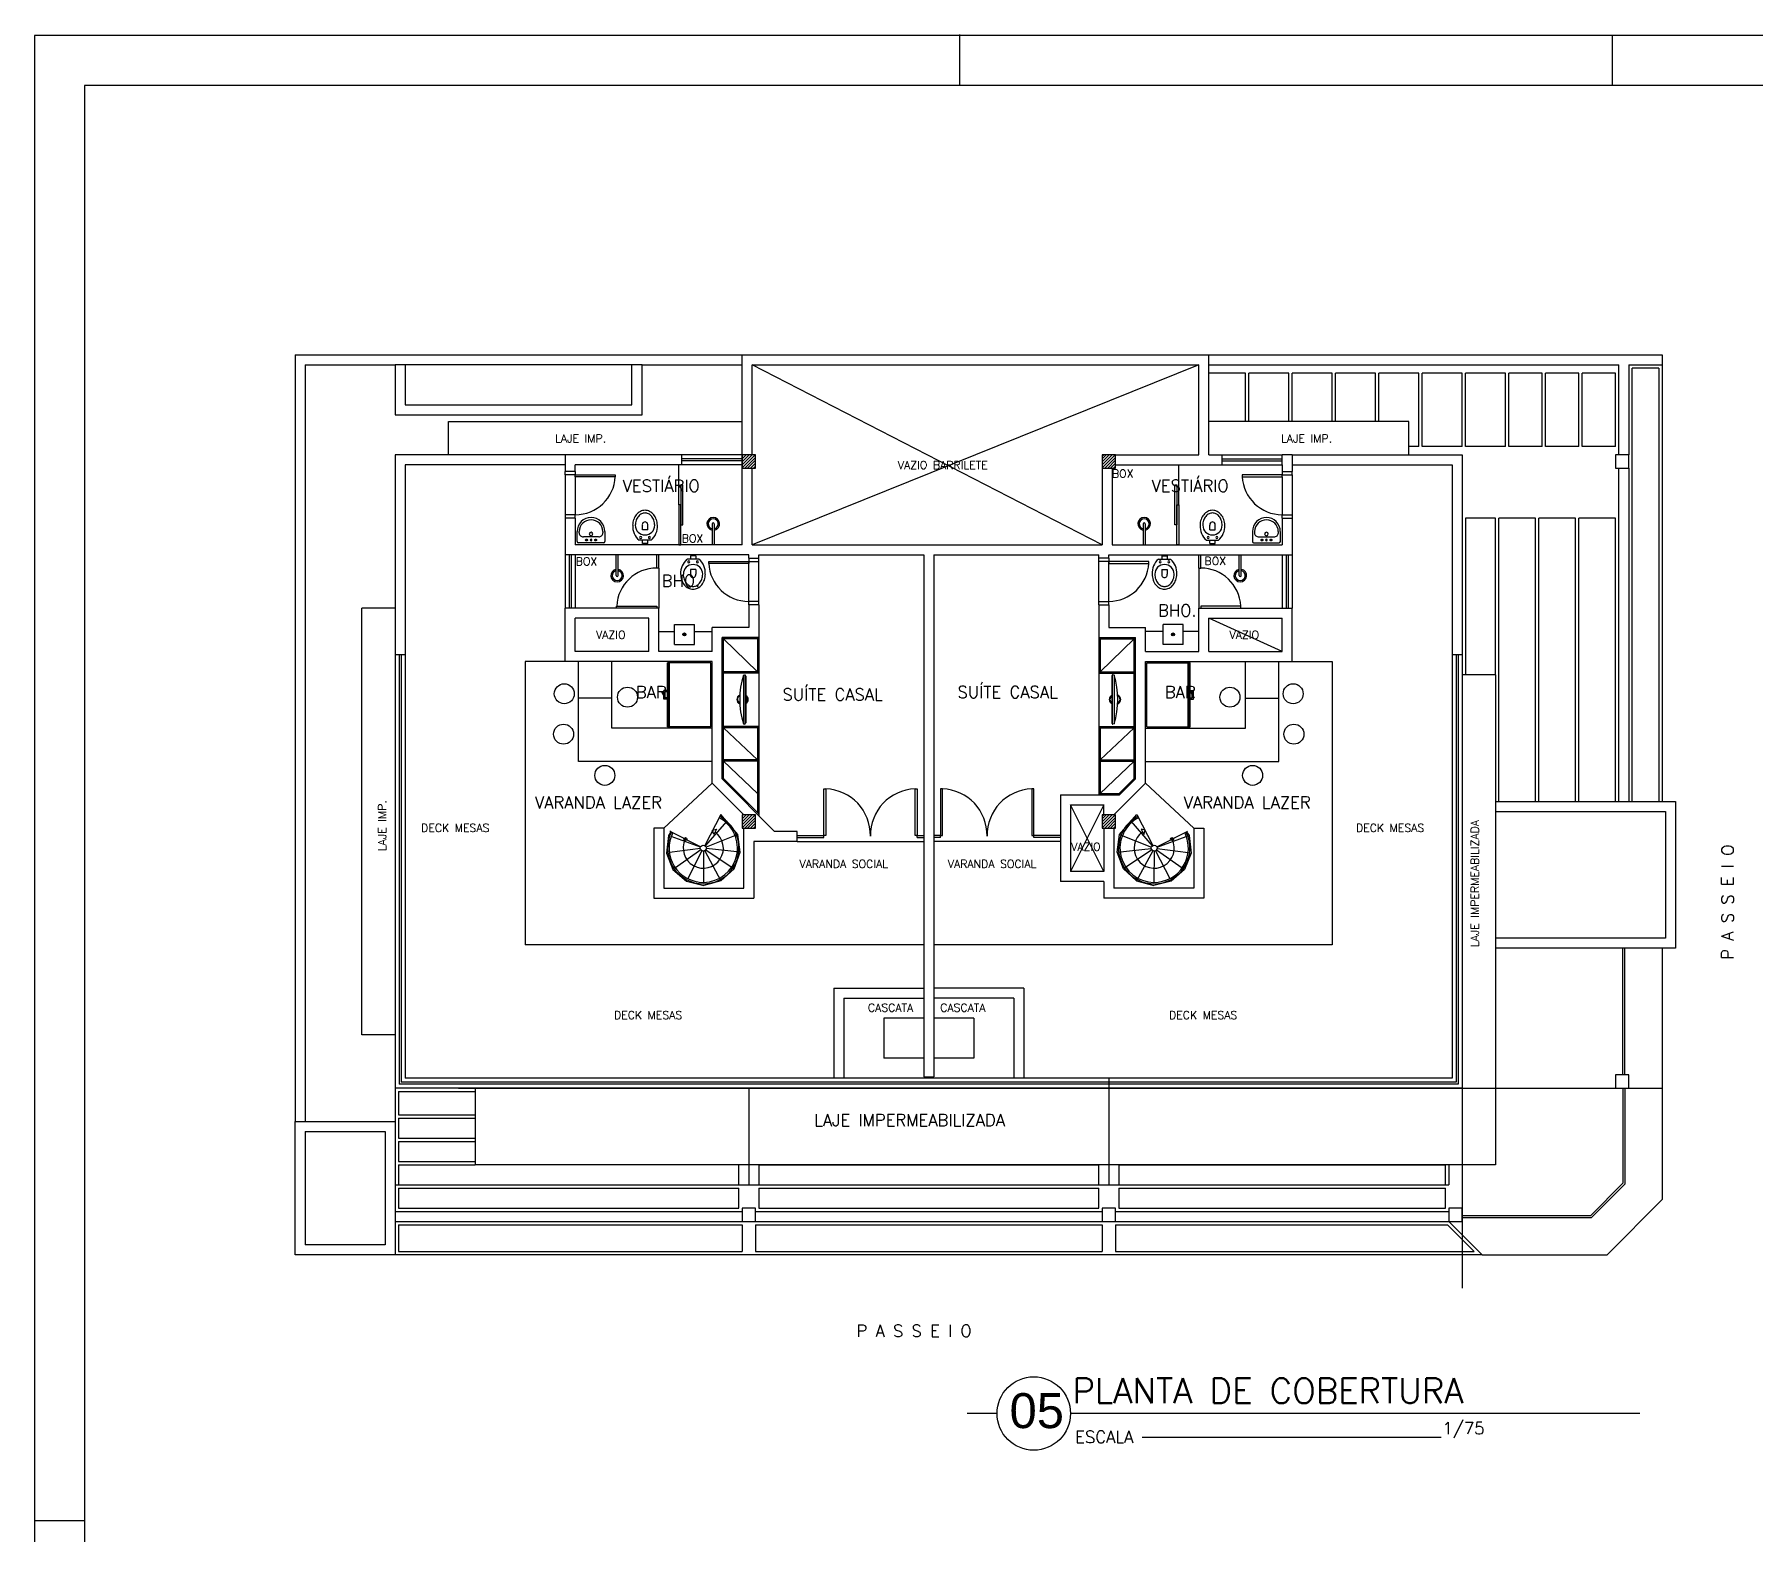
# Model space of a CAD drawing. Header units: millimetres. Extents: x 23536 to 47095, y 9984 to 20154.
# Drawn here: x 23540.79 to 23566.61, y 10006.07 to 10028.59 of the extents above; entities that cross this region are included whole.
import ezdxf
from ezdxf.enums import TextEntityAlignment as Align

# ---------------------------------------------------------------- set-up
doc = ezdxf.new("R2010")
doc.units = ezdxf.units.MM
doc.header["$LTSCALE"] = 30
doc.header["$MEASUREMENT"] = 0
doc.linetypes.add('HIDDEN', pattern=[0.375, 0.25, -0.125])
for name, color, linetype in [('CERC02', 3, 'CONTINUOUS'), ('LAYER2', 3, 'CONTINUOUS'), ('LAYER4', 7, 'CONTINUOUS'), ('LAYER5', 9, 'CONTINUOUS'), ('LAYER8', 1, 'CONTINUOUS'), ('PAREDE01', 2, 'CONTINUOUS'), ('projeto', 8, 'CONTINUOUS'), ('TEXTO01', 2, 'CONTINUOUS'), ('TEXTO03', 6, 'CONTINUOUS')]:
    doc.layers.add(name, color=color, linetype=linetype)
doc.styles.add('ARIAL', font='arial.ttf', dxfattribs={"height": 0.2})
doc.styles.add('ROMANS', font='romans.shx', dxfattribs={"height": 0.14})

# ---------------------------------------------------------------- blocks, each defined once
blk = doc.blocks.new('A$C09BB59BD')
at = {"layer": 'LAYER5'}
for p, q in [((0, 0), (0.029, 0.083)), ((0.056, 0.027), (0, 0)), ((0.029, 0.083), (0.056, 0.027))]:
    blk.add_line(p, q, dxfattribs=at)
blk = doc.blocks.new('A$C00126118')
at = {"layer": 'LAYER2'}
blk.add_line((0.3, 0.367), (0, 0.367), dxfattribs=at)
blk.add_circle((0.667, 0.367), 0.367, dxfattribs=at)

msp = doc.modelspace()

# ---------------------------------------------------------------- linework, layer by layer
at = {"layer": 'CERC02'}
for p, q in [((23601.987, 10028.57), (23540.787, 10028.57)), ((23540.787, 10028.57), (23540.787, 9984.02)), ((23554.662, 10027.835), (23554.662, 10028.585)), ((23564.45, 10027.82), (23564.45, 10028.57)), ((23540.787, 10006.295), (23541.537, 10006.295))]:
    msp.add_line(p, q, dxfattribs=at)
at = {"layer": 'LAYER2'}
msp.add_line((23564.859, 10007.898), (23556.322, 10007.898), dxfattribs=at)
at = {"layer": 'LAYER4'}
msp.add_line((23557.4, 10007.545), (23561.883, 10007.545), dxfattribs=at)
at = {"layer": 'LAYER8'}
for p, q in [((23601.237, 10027.82), (23541.537, 10027.82)), ((23541.537, 10027.82), (23541.537, 9984.77)), ((23565.046, 10027.82), (23541.537, 10027.82))]:
    msp.add_line(p, q, dxfattribs=at)
at = {"layer": 'projeto'}
for p, q in [((23544.698, 10023.781), (23551.398, 10023.781)), ((23544.698, 10023.781), (23544.698, 10012.281)), ((23544.848, 10023.631), (23546.198, 10023.631)), ((23544.848, 10023.631), (23544.848, 10012.281)), ((23546.198, 10023.631), (23546.198, 10022.881)), ((23549.898, 10023.631), (23546.198, 10023.631)), ((23546.348, 10023.631), (23546.348, 10023.031)), ((23549.748, 10023.031), (23549.748, 10023.631)), ((23549.898, 10023.631), (23551.398, 10023.631)), ((23549.898, 10022.881), (23549.898, 10023.631)), ((23551.398, 10023.781), (23558.398, 10023.781)), ((23551.398, 10020.931), (23551.398, 10023.781)), ((23551.548, 10023.631), (23558.248, 10023.631)), ((23551.548, 10022.281), (23551.548, 10023.631)), ((23558.248, 10023.631), (23551.548, 10020.931)), ((23556.798, 10020.931), (23551.548, 10023.631)), ((23558.248, 10022.281), (23558.248, 10023.631)), ((23558.398, 10023.781), (23565.198, 10023.781)), ((23558.398, 10022.281), (23558.398, 10023.781)), ((23558.398, 10023.631), (23564.548, 10023.631)), ((23564.548, 10022.281), (23564.548, 10023.631)), ((23564.698, 10023.631), (23565.198, 10023.631)), ((23564.698, 10023.631), (23564.698, 10022.281)), ((23565.198, 10023.781), (23565.198, 10023.631)), ((23565.198, 10023.631), (23565.198, 10017.081)), ((23558.948, 10023.502), (23558.398, 10023.502)), ((23558.948, 10022.781), (23558.948, 10023.502)), ((23559.598, 10023.502), (23558.998, 10023.502)), ((23558.998, 10022.781), (23558.998, 10023.502)), ((23559.598, 10022.781), (23559.598, 10023.502)), ((23560.248, 10023.502), (23559.648, 10023.502)), ((23559.648, 10022.781), (23559.648, 10023.502)), ((23560.248, 10023.502), (23559.648, 10023.502)), ((23559.648, 10022.781), (23559.648, 10023.502)), ((23560.248, 10022.781), (23560.248, 10023.502)), ((23560.898, 10023.502), (23560.298, 10023.502)), ((23560.298, 10022.781), (23560.298, 10023.502)), ((23560.898, 10022.781), (23560.898, 10023.502)), ((23561.548, 10023.502), (23560.948, 10023.502)), ((23560.948, 10022.781), (23560.948, 10023.502)), ((23561.548, 10022.402), (23561.548, 10023.502)), ((23562.198, 10023.502), (23561.598, 10023.502)), ((23561.598, 10022.402), (23561.598, 10023.502)), ((23562.198, 10022.402), (23562.198, 10023.502)), ((23562.248, 10022.402), (23562.248, 10023.502)), ((23562.848, 10023.502), (23562.248, 10023.502)), ((23562.848, 10022.402), (23562.848, 10023.502)), ((23562.898, 10022.402), (23562.898, 10023.502)), ((23563.398, 10023.502), (23562.898, 10023.502)), ((23563.398, 10022.402), (23563.398, 10023.502)), ((23563.448, 10022.402), (23563.448, 10023.502)), ((23563.948, 10023.502), (23563.448, 10023.502)), ((23563.948, 10022.402), (23563.948, 10023.502)), ((23563.998, 10022.402), (23563.998, 10023.502)), ((23564.498, 10023.502), (23563.998, 10023.502)), ((23564.498, 10022.402), (23564.498, 10023.502)), ((23564.748, 10017.081), (23564.748, 10023.581)), ((23565.148, 10023.581), (23564.748, 10023.581)), ((23565.148, 10023.581), (23565.148, 10017.081)), ((23546.198, 10022.881), (23549.898, 10022.881)), ((23546.348, 10023.031), (23549.748, 10023.031)), ((23546.998, 10022.281), (23546.998, 10022.781)), ((23546.998, 10022.781), (23551.398, 10022.781)), ((23561.398, 10022.781), (23558.398, 10022.781)), ((23561.398, 10022.281), (23561.398, 10022.781)), ((23561.548, 10022.402), (23561.398, 10022.402)), ((23562.198, 10022.402), (23561.598, 10022.402)), ((23562.848, 10022.402), (23562.248, 10022.402)), ((23563.398, 10022.402), (23562.898, 10022.402)), ((23563.948, 10022.402), (23563.448, 10022.402)), ((23564.498, 10022.402), (23563.998, 10022.402)), ((23548.748, 10022.281), (23546.198, 10022.281)), ((23546.198, 10022.281), (23546.198, 10019.281)), ((23548.748, 10022.131), (23546.348, 10022.131)), ((23546.348, 10022.131), (23546.348, 10019.281)), ((23550.497, 10022.281), (23548.748, 10022.281)), ((23548.748, 10022.281), (23548.748, 10022.031)), ((23550.497, 10022.131), (23548.898, 10022.131)), ((23548.898, 10022.031), (23548.898, 10022.131)), ((23550.448, 10021.531), (23550.448, 10022.131)), ((23550.497, 10022.131), (23550.497, 10022.281)), ((23551.398, 10022.281), (23550.497, 10022.281)), ((23551.398, 10022.221), (23550.497, 10022.221)), ((23551.398, 10022.191), (23550.497, 10022.191)), ((23551.398, 10022.131), (23550.497, 10022.131)), ((23551.398, 10022.131), (23551.398, 10022.281)), ((23551.598, 10022.281), (23551.398, 10022.281)), ((23551.398, 10022.281), (23551.398, 10022.081)), ((23551.398, 10022.262), (23551.417, 10022.281)), ((23551.398, 10022.218), (23551.461, 10022.281)), ((23551.398, 10022.174), (23551.505, 10022.281)), ((23551.398, 10022.13), (23551.549, 10022.281)), ((23551.398, 10022.085), (23551.593, 10022.281)), ((23551.398, 10022.081), (23551.598, 10022.081)), ((23551.438, 10022.081), (23551.598, 10022.241)), ((23551.482, 10022.081), (23551.598, 10022.197)), ((23551.526, 10022.081), (23551.598, 10022.153)), ((23551.548, 10020.931), (23551.548, 10022.081)), ((23551.57, 10022.081), (23551.598, 10022.109)), ((23551.598, 10022.081), (23551.598, 10022.281)), ((23556.998, 10022.281), (23556.798, 10022.281)), ((23556.798, 10022.281), (23556.798, 10022.081)), ((23556.798, 10022.262), (23556.817, 10022.281)), ((23556.798, 10022.218), (23556.861, 10022.281)), ((23556.798, 10022.174), (23556.905, 10022.281)), ((23556.798, 10022.13), (23556.949, 10022.281)), ((23556.798, 10022.085), (23556.993, 10022.281)), ((23556.798, 10022.081), (23556.798, 10020.931)), ((23556.798, 10022.081), (23556.998, 10022.081)), ((23556.838, 10022.081), (23556.998, 10022.241)), ((23556.882, 10022.081), (23556.998, 10022.197)), ((23556.926, 10022.081), (23556.998, 10022.153)), ((23556.948, 10022.081), (23556.948, 10020.931)), ((23556.97, 10022.081), (23556.998, 10022.109)), ((23556.998, 10022.281), (23558.248, 10022.281)), ((23556.998, 10022.081), (23556.998, 10022.281)), ((23556.998, 10022.131), (23558.597, 10022.131)), ((23557.948, 10021.531), (23557.948, 10022.131)), ((23558.398, 10022.281), (23558.597, 10022.281)), ((23558.597, 10022.131), (23558.597, 10022.281)), ((23558.597, 10022.281), (23559.498, 10022.281)), ((23558.597, 10022.221), (23559.498, 10022.221)), ((23558.597, 10022.191), (23559.498, 10022.191)), ((23558.597, 10022.131), (23559.498, 10022.131)), ((23559.498, 10022.131), (23559.498, 10022.281)), ((23559.648, 10022.281), (23559.498, 10022.281)), ((23559.498, 10022.131), (23559.498, 10022.031)), ((23559.648, 10022.281), (23562.198, 10022.281)), ((23559.648, 10022.281), (23559.648, 10022.031)), ((23559.648, 10022.131), (23562.048, 10022.131)), ((23562.048, 10022.131), (23562.048, 10019.281)), ((23562.198, 10022.281), (23562.198, 10019.281)), ((23564.698, 10022.281), (23564.498, 10022.281)), ((23564.498, 10022.281), (23564.498, 10022.081)), ((23564.498, 10022.081), (23564.698, 10022.081)), ((23564.548, 10017.081), (23564.548, 10022.081)), ((23564.698, 10022.081), (23564.698, 10022.281)), ((23564.698, 10022.081), (23564.698, 10017.081)), ((23548.898, 10022.031), (23548.748, 10022.031)), ((23548.748, 10021.981), (23548.748, 10022.031)), ((23548.748, 10021.981), (23548.748, 10021.381)), ((23548.898, 10021.981), (23548.748, 10021.981)), ((23548.898, 10022.031), (23548.898, 10021.981)), ((23548.898, 10021.951), (23548.898, 10021.981)), ((23548.898, 10021.981), (23549.498, 10021.981)), ((23548.898, 10021.951), (23548.898, 10021.381)), ((23549.498, 10021.951), (23548.898, 10021.951)), ((23549.498, 10021.981), (23549.498, 10021.951)), ((23550.508, 10021.831), (23550.478, 10021.831)), ((23550.478, 10021.831), (23550.478, 10021.231)), ((23550.508, 10021.231), (23550.508, 10021.831)), ((23557.888, 10021.231), (23557.888, 10021.831)), ((23557.888, 10021.831), (23557.918, 10021.831)), ((23557.918, 10021.831), (23557.918, 10021.231)), ((23559.498, 10021.981), (23558.898, 10021.981)), ((23558.898, 10021.981), (23558.898, 10021.951)), ((23558.898, 10021.951), (23559.498, 10021.951)), ((23559.498, 10022.031), (23559.648, 10022.031)), ((23559.498, 10022.031), (23559.498, 10021.981)), ((23559.498, 10021.951), (23559.498, 10021.981)), ((23559.498, 10021.981), (23559.648, 10021.981)), ((23559.498, 10021.951), (23559.498, 10021.381)), ((23559.648, 10021.981), (23559.648, 10022.031)), ((23559.648, 10021.981), (23559.648, 10021.381)), ((23548.898, 10021.381), (23548.748, 10021.381)), ((23548.748, 10021.381), (23548.748, 10021.331)), ((23548.748, 10021.331), (23548.748, 10020.781)), ((23548.898, 10021.331), (23548.748, 10021.331)), ((23548.898, 10021.331), (23548.898, 10021.381)), ((23548.898, 10021.331), (23548.898, 10020.931)), ((23550.478, 10021.531), (23550.448, 10021.531)), ((23550.448, 10021.531), (23550.448, 10020.931)), ((23550.478, 10020.931), (23550.478, 10021.531)), ((23557.918, 10020.931), (23557.918, 10021.531)), ((23557.918, 10021.531), (23557.948, 10021.531)), ((23557.948, 10021.531), (23557.948, 10020.931)), ((23559.498, 10021.331), (23559.498, 10021.381)), ((23559.498, 10021.381), (23559.648, 10021.381)), ((23559.498, 10021.331), (23559.498, 10020.931)), ((23559.498, 10021.331), (23559.648, 10021.331)), ((23559.648, 10021.381), (23559.648, 10021.331)), ((23559.648, 10021.331), (23559.648, 10020.781)), ((23562.248, 10021.331), (23562.248, 10018.981)), ((23562.698, 10021.331), (23562.248, 10021.331)), ((23562.698, 10018.981), (23562.698, 10021.331)), ((23562.748, 10017.081), (23562.748, 10021.331)), ((23563.298, 10021.331), (23562.748, 10021.331)), ((23563.298, 10017.081), (23563.298, 10021.331)), ((23563.348, 10017.081), (23563.348, 10021.331)), ((23563.898, 10021.331), (23563.348, 10021.331)), ((23563.898, 10017.081), (23563.898, 10021.331)), ((23563.948, 10017.081), (23563.948, 10021.331)), ((23564.498, 10021.331), (23563.948, 10021.331)), ((23564.498, 10017.081), (23564.498, 10021.331)), ((23548.925, 10020.977), (23548.925, 10021.131)), ((23548.955, 10021.107), (23548.955, 10021.13)), ((23549.134, 10021.05), (23549.02, 10021.05)), ((23549.248, 10021.05), (23549.134, 10021.05)), ((23549.313, 10021.13), (23549.313, 10021.107)), ((23549.343, 10021.131), (23549.343, 10020.977)), ((23549.903, 10021.152), (23549.903, 10021.222)), ((23549.983, 10021.152), (23549.903, 10021.152)), ((23549.983, 10021.152), (23549.983, 10021.222)), ((23550.478, 10021.231), (23550.508, 10021.231)), ((23557.918, 10021.231), (23557.888, 10021.231)), ((23558.413, 10021.152), (23558.413, 10021.222)), ((23558.413, 10021.152), (23558.493, 10021.152)), ((23558.493, 10021.152), (23558.493, 10021.222)), ((23559.053, 10021.131), (23559.053, 10020.977)), ((23559.083, 10021.13), (23559.083, 10021.107)), ((23559.148, 10021.05), (23559.262, 10021.05)), ((23559.262, 10021.05), (23559.376, 10021.05)), ((23559.441, 10021.107), (23559.441, 10021.13)), ((23559.471, 10020.977), (23559.471, 10021.131)), ((23548.748, 10020.781), (23548.748, 10019.981)), ((23551.498, 10020.781), (23548.748, 10020.781)), ((23548.808, 10020.781), (23548.808, 10019.981)), ((23548.838, 10020.781), (23548.838, 10019.981)), ((23551.398, 10020.931), (23548.898, 10020.931)), ((23548.898, 10020.781), (23548.898, 10019.981)), ((23549.134, 10020.959), (23548.942, 10020.959)), ((23549.326, 10020.959), (23549.134, 10020.959)), ((23550.033, 10020.997), (23549.853, 10020.997)), ((23549.903, 10020.947), (23549.903, 10020.997)), ((23549.983, 10020.947), (23549.903, 10020.947)), ((23549.983, 10020.947), (23549.983, 10020.997)), ((23550.118, 10020.581), (23550.118, 10020.781)), ((23550.148, 10020.581), (23550.148, 10020.781)), ((23550.448, 10020.931), (23550.478, 10020.931)), ((23551.498, 10020.731), (23551.498, 10020.781)), ((23551.548, 10020.931), (23556.798, 10020.931)), ((23551.648, 10020.781), (23554.123, 10020.781)), ((23551.648, 10020.731), (23551.648, 10020.781)), ((23554.123, 10020.781), (23554.123, 10012.951)), ((23554.273, 10020.781), (23556.748, 10020.781)), ((23554.273, 10020.781), (23554.273, 10012.951)), ((23556.748, 10020.731), (23556.748, 10020.781)), ((23556.898, 10020.781), (23559.648, 10020.781)), ((23556.898, 10020.731), (23556.898, 10020.781)), ((23556.948, 10020.931), (23559.498, 10020.931)), ((23557.948, 10020.931), (23557.918, 10020.931)), ((23558.248, 10020.581), (23558.248, 10020.781)), ((23558.278, 10020.581), (23558.278, 10020.781)), ((23558.363, 10020.997), (23558.543, 10020.997)), ((23558.413, 10020.947), (23558.413, 10020.997)), ((23558.413, 10020.947), (23558.493, 10020.947)), ((23558.493, 10020.947), (23558.493, 10020.997)), ((23559.07, 10020.959), (23559.262, 10020.959)), ((23559.262, 10020.959), (23559.454, 10020.959)), ((23559.498, 10020.781), (23559.498, 10019.981)), ((23559.558, 10020.781), (23559.558, 10019.981)), ((23559.588, 10020.781), (23559.588, 10019.981)), ((23559.648, 10020.781), (23559.648, 10019.981)), ((23562.198, 10020.781), (23562.198, 10009.781)), ((23550.148, 10020.581), (23550.118, 10020.581)), ((23550.148, 10020.581), (23550.148, 10019.981)), ((23550.753, 10020.714), (23550.573, 10020.714)), ((23550.703, 10020.764), (23550.623, 10020.764)), ((23550.623, 10020.764), (23550.623, 10020.714)), ((23550.703, 10020.559), (23550.623, 10020.559)), ((23550.623, 10020.559), (23550.623, 10020.489)), ((23550.703, 10020.764), (23550.703, 10020.714)), ((23550.703, 10020.559), (23550.703, 10020.489)), ((23550.898, 10020.651), (23550.898, 10020.681)), ((23550.898, 10020.681), (23551.498, 10020.681)), ((23551.498, 10020.651), (23550.898, 10020.651)), ((23551.498, 10020.731), (23551.648, 10020.731)), ((23551.498, 10020.731), (23551.498, 10020.681)), ((23551.498, 10020.081), (23551.498, 10020.681)), ((23551.498, 10020.681), (23551.648, 10020.681)), ((23551.498, 10020.681), (23551.498, 10020.651)), ((23551.648, 10020.681), (23551.648, 10020.731)), ((23551.648, 10020.081), (23551.648, 10020.681)), ((23556.898, 10020.731), (23556.748, 10020.731)), ((23556.748, 10020.681), (23556.748, 10020.731)), ((23556.748, 10020.081), (23556.748, 10020.681)), ((23556.898, 10020.681), (23556.748, 10020.681)), ((23556.898, 10020.731), (23556.898, 10020.681)), ((23556.898, 10020.081), (23556.898, 10020.681)), ((23557.498, 10020.681), (23556.898, 10020.681)), ((23556.898, 10020.681), (23556.898, 10020.651)), ((23556.898, 10020.651), (23557.498, 10020.651)), ((23557.498, 10020.651), (23557.498, 10020.681)), ((23557.643, 10020.714), (23557.823, 10020.714)), ((23557.693, 10020.764), (23557.773, 10020.764)), ((23557.693, 10020.764), (23557.693, 10020.714)), ((23557.693, 10020.559), (23557.773, 10020.559)), ((23557.693, 10020.559), (23557.693, 10020.489)), ((23557.773, 10020.764), (23557.773, 10020.714)), ((23557.773, 10020.559), (23557.773, 10020.489)), ((23558.248, 10020.581), (23558.278, 10020.581)), ((23558.248, 10020.581), (23558.248, 10019.981)), ((23549.518, 10019.981), (23549.518, 10020.011)), ((23549.518, 10020.011), (23550.118, 10020.011)), ((23550.118, 10020.011), (23550.118, 10019.981)), ((23551.648, 10020.081), (23551.498, 10020.081)), ((23551.498, 10020.031), (23551.498, 10020.081)), ((23551.498, 10020.031), (23551.498, 10019.688)), ((23551.648, 10020.031), (23551.498, 10020.031)), ((23551.648, 10020.031), (23551.648, 10020.081)), ((23551.648, 10020.031), (23551.648, 10019.538)), ((23556.748, 10020.081), (23556.898, 10020.081)), ((23556.748, 10020.031), (23556.748, 10020.081)), ((23556.748, 10020.031), (23556.748, 10019.538)), ((23556.748, 10020.031), (23556.898, 10020.031)), ((23556.898, 10020.031), (23556.898, 10020.081)), ((23556.898, 10020.031), (23556.898, 10019.688)), ((23558.878, 10020.011), (23558.278, 10020.011)), ((23558.278, 10020.011), (23558.278, 10019.981)), ((23558.878, 10019.981), (23558.878, 10020.011)), ((23546.198, 10019.981), (23545.698, 10019.981)), ((23545.698, 10013.581), (23545.698, 10019.981)), ((23550.148, 10019.981), (23548.748, 10019.981)), ((23548.748, 10019.181), (23548.748, 10019.981)), ((23549.998, 10019.831), (23548.898, 10019.831)), ((23548.898, 10019.331), (23548.898, 10019.831)), ((23550.118, 10019.981), (23549.518, 10019.981)), ((23549.998, 10019.331), (23549.998, 10019.831)), ((23550.148, 10019.331), (23550.148, 10019.981)), ((23550.148, 10019.331), (23550.148, 10019.981)), ((23558.248, 10019.981), (23559.648, 10019.981)), ((23558.248, 10019.331), (23558.248, 10019.981)), ((23558.278, 10019.981), (23558.878, 10019.981)), ((23558.398, 10019.831), (23559.498, 10019.831)), ((23558.398, 10019.331), (23558.398, 10019.831)), ((23559.498, 10019.331), (23558.398, 10019.831)), ((23559.498, 10019.331), (23559.498, 10019.831)), ((23559.648, 10019.181), (23559.648, 10019.981)), ((23550.148, 10019.631), (23550.383, 10019.631)), ((23550.683, 10019.631), (23550.948, 10019.631)), ((23551.498, 10019.688), (23550.948, 10019.688)), ((23550.948, 10019.331), (23550.948, 10019.688)), ((23551.648, 10019.538), (23551.098, 10019.538)), ((23551.098, 10017.418), (23551.098, 10019.538)), ((23551.118, 10017.426), (23551.118, 10019.538)), ((23551.648, 10019.518), (23551.118, 10019.518)), ((23551.118, 10019.518), (23551.628, 10019.026)), ((23551.628, 10019.518), (23551.628, 10019.026)), ((23551.648, 10019.538), (23551.648, 10016.868)), ((23556.748, 10019.538), (23557.298, 10019.538)), ((23556.748, 10019.538), (23556.748, 10017.181)), ((23556.748, 10019.518), (23557.278, 10019.518)), ((23556.768, 10019.518), (23556.768, 10019.026)), ((23557.278, 10019.518), (23556.768, 10019.026)), ((23556.898, 10019.688), (23557.448, 10019.688)), ((23557.278, 10017.426), (23557.278, 10019.538)), ((23557.298, 10017.418), (23557.298, 10019.538)), ((23557.448, 10019.331), (23557.448, 10019.688)), ((23557.712, 10019.631), (23557.448, 10019.631)), ((23558.248, 10019.631), (23558.012, 10019.631)), ((23546.198, 10019.281), (23546.198, 10012.781)), ((23546.348, 10019.281), (23546.198, 10019.281)), ((23546.258, 10019.281), (23546.258, 10012.841)), ((23546.288, 10019.281), (23546.288, 10012.871)), ((23546.348, 10019.281), (23546.348, 10012.931)), ((23549.998, 10019.331), (23548.898, 10019.331)), ((23550.948, 10019.331), (23550.148, 10019.331)), ((23557.448, 10019.331), (23558.248, 10019.331)), ((23558.398, 10019.331), (23559.498, 10019.331)), ((23562.048, 10019.281), (23562.048, 10012.931)), ((23562.198, 10019.281), (23562.048, 10019.281)), ((23562.108, 10019.281), (23562.108, 10012.871)), ((23562.138, 10019.281), (23562.138, 10012.841)), ((23562.198, 10019.281), (23562.198, 10012.781)), ((23548.748, 10019.181), (23548.148, 10019.181)), ((23548.148, 10019.181), (23548.148, 10014.931)), ((23550.948, 10019.181), (23548.748, 10019.181)), ((23548.948, 10017.681), (23548.948, 10019.181)), ((23549.448, 10018.181), (23549.448, 10019.181)), ((23550.928, 10019.161), (23550.278, 10019.161)), ((23550.278, 10018.201), (23550.278, 10019.161)), ((23550.288, 10018.201), (23550.288, 10019.161)), ((23550.308, 10018.201), (23550.308, 10019.161)), ((23550.928, 10018.201), (23550.928, 10019.161)), ((23550.948, 10017.356), (23550.948, 10019.181)), ((23551.648, 10019.026), (23551.118, 10019.026)), ((23551.648, 10019.006), (23551.118, 10019.006)), ((23556.748, 10019.026), (23557.278, 10019.026)), ((23556.748, 10019.006), (23557.278, 10019.006)), ((23557.448, 10019.181), (23559.648, 10019.181)), ((23557.448, 10017.356), (23557.448, 10019.181)), ((23557.468, 10019.161), (23558.118, 10019.161)), ((23557.468, 10018.201), (23557.468, 10019.161)), ((23558.088, 10018.201), (23558.088, 10019.161)), ((23558.108, 10018.201), (23558.108, 10019.161)), ((23558.118, 10018.201), (23558.118, 10019.161)), ((23558.948, 10018.181), (23558.948, 10019.181)), ((23559.448, 10017.681), (23559.448, 10019.181)), ((23559.648, 10019.181), (23560.248, 10019.181)), ((23560.248, 10019.181), (23560.248, 10014.931)), ((23562.698, 10018.981), (23562.198, 10018.981)), ((23562.698, 10018.981), (23562.698, 10011.631)), ((23550.225, 10018.616), (23550.225, 10018.746)), ((23550.278, 10018.746), (23550.225, 10018.746)), ((23550.245, 10018.636), (23550.245, 10018.726)), ((23550.278, 10018.726), (23550.245, 10018.726)), ((23558.118, 10018.746), (23558.17, 10018.746)), ((23558.118, 10018.726), (23558.15, 10018.726)), ((23558.15, 10018.636), (23558.15, 10018.726)), ((23558.17, 10018.616), (23558.17, 10018.746)), ((23549.448, 10018.631), (23548.948, 10018.631)), ((23550.278, 10018.616), (23550.225, 10018.616)), ((23550.278, 10018.636), (23550.245, 10018.636)), ((23558.118, 10018.636), (23558.15, 10018.636)), ((23558.118, 10018.616), (23558.17, 10018.616)), ((23558.948, 10018.631), (23559.448, 10018.631)), ((23550.928, 10018.201), (23550.278, 10018.201)), ((23551.648, 10018.206), (23551.118, 10018.206)), ((23556.748, 10018.206), (23557.278, 10018.206)), ((23557.468, 10018.201), (23558.118, 10018.201)), ((23550.948, 10018.181), (23549.448, 10018.181)), ((23551.648, 10018.186), (23551.118, 10018.186)), ((23551.118, 10018.186), (23551.628, 10017.703)), ((23551.628, 10018.186), (23551.628, 10017.703)), ((23556.748, 10018.186), (23557.278, 10018.186)), ((23556.768, 10018.186), (23556.768, 10017.703)), ((23557.278, 10018.186), (23556.768, 10017.703)), ((23557.448, 10018.181), (23558.948, 10018.181)), ((23550.948, 10017.681), (23548.948, 10017.681)), ((23551.648, 10017.703), (23551.118, 10017.703)), ((23551.648, 10017.683), (23551.118, 10017.683)), ((23551.118, 10017.683), (23551.628, 10017.201)), ((23551.628, 10017.683), (23551.628, 10016.916)), ((23556.748, 10017.703), (23557.278, 10017.703)), ((23556.748, 10017.683), (23557.278, 10017.683)), ((23556.768, 10017.683), (23556.768, 10017.201)), ((23557.278, 10017.683), (23556.768, 10017.201)), ((23557.448, 10017.681), (23559.448, 10017.681)), ((23546.198, 10017.606), (23546.198, 10010.481)), ((23551.118, 10017.426), (23551.648, 10016.896)), ((23557.278, 10017.426), (23557.053, 10017.201)), ((23550.223, 10016.681), (23550.948, 10017.356)), ((23550.948, 10017.356), (23551.423, 10016.881)), ((23551.098, 10017.418), (23551.885, 10016.631)), ((23552.623, 10016.571), (23552.623, 10017.271)), ((23552.623, 10017.271), (23552.653, 10017.271)), ((23552.653, 10017.271), (23552.653, 10016.571)), ((23553.993, 10016.571), (23553.993, 10017.271)), ((23553.993, 10017.271), (23554.023, 10017.271)), ((23554.023, 10017.271), (23554.023, 10016.571)), ((23554.373, 10017.271), (23554.373, 10016.571)), ((23554.403, 10017.271), (23554.373, 10017.271)), ((23554.403, 10016.571), (23554.403, 10017.271)), ((23555.743, 10017.271), (23555.743, 10016.571)), ((23555.773, 10017.271), (23555.743, 10017.271)), ((23555.773, 10016.571), (23555.773, 10017.271)), ((23556.173, 10017.181), (23557.061, 10017.181)), ((23556.173, 10017.181), (23556.173, 10015.881)), ((23556.748, 10017.201), (23557.053, 10017.201)), ((23557.448, 10017.356), (23556.973, 10016.881)), ((23557.298, 10017.418), (23557.061, 10017.181)), ((23558.173, 10016.681), (23557.448, 10017.356)), ((23556.323, 10017.031), (23556.823, 10017.031)), ((23556.323, 10017.031), (23556.323, 10016.031)), ((23556.823, 10017.031), (23556.323, 10016.031)), ((23556.823, 10016.031), (23556.323, 10017.031)), ((23556.823, 10016.881), (23556.823, 10017.031)), ((23562.698, 10017.081), (23565.398, 10017.081)), ((23562.698, 10016.931), (23565.248, 10016.931)), ((23565.248, 10016.931), (23565.248, 10015.031)), ((23565.398, 10017.081), (23565.398, 10014.881)), ((23550.073, 10016.681), (23550.073, 10015.631)), ((23550.223, 10016.681), (23550.073, 10016.681)), ((23550.223, 10016.681), (23550.223, 10015.781)), ((23551.168, 10016.783), (23550.846, 10016.413)), ((23551.598, 10016.881), (23551.398, 10016.881)), ((23551.398, 10016.881), (23551.398, 10016.681)), ((23551.398, 10016.862), (23551.417, 10016.881)), ((23551.398, 10016.818), (23551.461, 10016.881)), ((23551.398, 10016.774), (23551.505, 10016.881)), ((23551.398, 10016.73), (23551.549, 10016.881)), ((23551.398, 10016.685), (23551.593, 10016.881)), ((23551.398, 10016.681), (23551.598, 10016.681)), ((23551.423, 10015.781), (23551.423, 10016.681)), ((23551.438, 10016.681), (23551.598, 10016.841)), ((23551.482, 10016.681), (23551.598, 10016.797)), ((23551.526, 10016.681), (23551.598, 10016.753)), ((23551.57, 10016.681), (23551.598, 10016.709)), ((23551.598, 10016.681), (23551.598, 10016.881)), ((23556.998, 10016.881), (23556.798, 10016.881)), ((23556.798, 10016.881), (23556.798, 10016.681)), ((23556.798, 10016.862), (23556.817, 10016.881)), ((23556.798, 10016.818), (23556.861, 10016.881)), ((23556.798, 10016.774), (23556.905, 10016.881)), ((23556.798, 10016.73), (23556.949, 10016.881)), ((23556.798, 10016.685), (23556.993, 10016.881)), ((23556.798, 10016.681), (23556.998, 10016.681)), ((23556.823, 10016.681), (23556.823, 10016.031)), ((23556.838, 10016.681), (23556.998, 10016.841)), ((23556.882, 10016.681), (23556.998, 10016.797)), ((23556.926, 10016.681), (23556.998, 10016.753)), ((23556.97, 10016.681), (23556.998, 10016.709)), ((23556.973, 10016.681), (23556.973, 10015.781)), ((23556.998, 10016.681), (23556.998, 10016.881)), ((23557.228, 10016.783), (23557.549, 10016.413)), ((23558.173, 10016.681), (23558.173, 10015.781)), ((23558.173, 10016.681), (23558.323, 10016.681)), ((23558.323, 10016.681), (23558.323, 10015.631)), ((23550.315, 10016.564), (23550.294, 10016.571)), ((23550.331, 10016.626), (23550.317, 10016.634)), ((23550.777, 10016.399), (23550.331, 10016.626)), ((23550.775, 10016.394), (23550.336, 10016.556)), ((23551.337, 10016.582), (23550.859, 10016.395)), ((23552.223, 10016.481), (23551.573, 10016.481)), ((23551.573, 10016.481), (23551.573, 10015.631)), ((23552.223, 10016.631), (23551.885, 10016.631)), ((23552.223, 10016.481), (23552.223, 10016.631)), ((23552.223, 10016.571), (23552.623, 10016.571)), ((23552.223, 10016.541), (23552.623, 10016.541)), ((23552.223, 10016.481), (23554.123, 10016.481)), ((23552.623, 10016.541), (23552.623, 10016.571)), ((23552.653, 10016.571), (23552.623, 10016.571)), ((23554.023, 10016.571), (23553.993, 10016.571)), ((23554.023, 10016.571), (23554.123, 10016.571)), ((23554.023, 10016.541), (23554.023, 10016.571)), ((23554.023, 10016.541), (23554.123, 10016.541)), ((23554.373, 10016.571), (23554.273, 10016.571)), ((23554.373, 10016.541), (23554.273, 10016.541)), ((23556.173, 10016.481), (23554.273, 10016.481)), ((23554.373, 10016.541), (23554.373, 10016.571)), ((23554.373, 10016.571), (23554.403, 10016.571)), ((23555.743, 10016.571), (23555.773, 10016.571)), ((23556.173, 10016.571), (23555.773, 10016.571)), ((23555.773, 10016.541), (23555.773, 10016.571)), ((23556.173, 10016.541), (23555.773, 10016.541)), ((23557.059, 10016.582), (23557.537, 10016.395)), ((23557.618, 10016.399), (23558.065, 10016.626)), ((23557.621, 10016.394), (23558.06, 10016.556)), ((23558.065, 10016.626), (23558.079, 10016.634)), ((23558.081, 10016.564), (23558.102, 10016.571)), ((23550.286, 10016.309), (23550.264, 10016.306)), ((23550.773, 10016.373), (23550.309, 10016.312)), ((23550.781, 10016.353), (23550.398, 10016.083)), ((23550.797, 10016.339), (23550.583, 10015.922)), ((23550.818, 10016.334), (23550.822, 10015.866)), ((23550.838, 10016.34), (23551.081, 10015.888)), ((23550.854, 10016.354), (23551.279, 10016.067)), ((23551.371, 10016.317), (23550.862, 10016.374)), ((23557.024, 10016.317), (23557.534, 10016.374)), ((23557.542, 10016.354), (23557.117, 10016.067)), ((23557.558, 10016.34), (23557.315, 10015.888)), ((23557.578, 10016.334), (23557.573, 10015.866)), ((23557.599, 10016.339), (23557.812, 10015.922)), ((23557.615, 10016.353), (23557.998, 10016.083)), ((23557.623, 10016.373), (23558.087, 10016.312)), ((23558.109, 10016.309), (23558.132, 10016.306)), ((23551.081, 10015.888), (23550.823, 10015.821)), ((23556.823, 10015.881), (23556.173, 10015.881)), ((23556.823, 10016.031), (23556.323, 10016.031)), ((23556.823, 10015.881), (23556.823, 10015.631)), ((23557.315, 10015.888), (23557.573, 10015.821)), ((23550.073, 10015.631), (23551.573, 10015.631)), ((23550.223, 10015.781), (23551.423, 10015.781)), ((23550.925, 10015.848), (23550.979, 10015.862)), ((23558.323, 10015.631), (23556.823, 10015.631)), ((23558.173, 10015.781), (23556.973, 10015.781)), ((23557.471, 10015.848), (23557.417, 10015.862)), ((23554.123, 10014.931), (23548.148, 10014.931)), ((23560.248, 10014.931), (23554.273, 10014.931)), ((23565.248, 10015.031), (23562.698, 10015.031)), ((23565.398, 10014.881), (23562.698, 10014.881)), ((23564.608, 10012.981), (23564.608, 10014.881)), ((23564.638, 10012.981), (23564.638, 10014.881)), ((23565.198, 10014.881), (23565.198, 10011.109)), ((23552.773, 10014.281), (23554.123, 10014.281)), ((23552.773, 10014.281), (23552.773, 10012.931)), ((23552.923, 10014.131), (23554.123, 10014.131)), ((23552.923, 10014.131), (23552.923, 10012.931)), ((23555.623, 10014.281), (23554.273, 10014.281)), ((23555.473, 10014.131), (23554.273, 10014.131)), ((23555.473, 10014.131), (23555.473, 10012.931)), ((23555.623, 10014.281), (23555.623, 10012.931)), ((23553.523, 10013.831), (23553.523, 10013.231)), ((23554.123, 10013.831), (23553.523, 10013.831)), ((23554.873, 10013.831), (23554.273, 10013.831)), ((23554.873, 10013.831), (23554.873, 10013.231)), ((23546.198, 10013.581), (23545.698, 10013.581)), ((23554.123, 10013.231), (23553.523, 10013.231)), ((23554.873, 10013.231), (23554.273, 10013.231)), ((23562.198, 10012.781), (23546.198, 10012.781)), ((23562.138, 10012.841), (23546.258, 10012.841)), ((23562.108, 10012.871), (23546.288, 10012.871)), ((23562.048, 10012.931), (23546.348, 10012.931)), ((23546.998, 10012.781), (23546.398, 10012.781)), ((23547.148, 10012.781), (23561.998, 10012.781)), ((23547.398, 10012.781), (23547.398, 10011.631)), ((23551.498, 10012.781), (23548.323, 10012.781)), ((23551.498, 10012.781), (23551.498, 10011.331)), ((23554.123, 10012.951), (23554.273, 10012.951)), ((23554.273, 10012.781), (23561.998, 10012.781)), ((23556.898, 10012.931), (23556.898, 10011.331)), ((23561.573, 10012.781), (23565.198, 10012.781)), ((23564.698, 10012.981), (23564.498, 10012.981)), ((23564.498, 10012.981), (23564.498, 10012.781)), ((23564.498, 10012.781), (23564.698, 10012.781)), ((23564.608, 10012.781), (23564.608, 10011.354)), ((23564.638, 10012.781), (23564.638, 10011.341)), ((23564.698, 10012.781), (23564.698, 10012.981)), ((23546.248, 10012.731), (23547.398, 10012.731)), ((23546.248, 10012.731), (23546.248, 10012.381)), ((23544.698, 10012.281), (23546.198, 10012.281)), ((23544.698, 10010.281), (23544.698, 10012.281)), ((23546.198, 10012.281), (23546.198, 10010.281)), ((23546.248, 10012.381), (23547.398, 10012.381)), ((23546.248, 10012.331), (23546.248, 10012.031)), ((23546.248, 10012.331), (23547.398, 10012.331)), ((23544.848, 10012.131), (23544.848, 10010.431)), ((23544.848, 10012.131), (23546.048, 10012.131)), ((23546.048, 10012.131), (23546.048, 10010.431)), ((23546.248, 10012.031), (23547.398, 10012.031)), ((23546.248, 10011.981), (23546.248, 10011.681)), ((23546.248, 10011.981), (23547.398, 10011.981)), ((23546.248, 10011.681), (23547.398, 10011.681)), ((23546.248, 10011.631), (23546.248, 10011.331)), ((23546.248, 10011.631), (23547.398, 10011.631)), ((23562.698, 10011.631), (23547.398, 10011.631)), ((23551.348, 10011.331), (23551.348, 10011.631)), ((23551.648, 10011.631), (23551.648, 10011.331)), ((23551.648, 10011.631), (23556.748, 10011.631)), ((23556.748, 10011.331), (23556.748, 10011.631)), ((23557.048, 10011.631), (23557.048, 10011.331)), ((23557.048, 10011.631), (23561.948, 10011.631)), ((23561.948, 10011.331), (23561.948, 10011.631)), ((23561.998, 10011.631), (23561.998, 10011.331)), ((23546.198, 10011.331), (23561.998, 10011.331)), ((23546.248, 10011.331), (23551.348, 10011.331)), ((23546.248, 10011.281), (23546.248, 10010.981)), ((23546.248, 10011.281), (23551.348, 10011.281)), ((23551.348, 10010.981), (23551.348, 10011.281)), ((23551.648, 10011.331), (23556.748, 10011.331)), ((23551.648, 10011.281), (23551.648, 10010.981)), ((23551.648, 10011.281), (23556.748, 10011.281)), ((23556.748, 10010.981), (23556.748, 10011.281)), ((23557.048, 10011.331), (23561.948, 10011.331)), ((23557.048, 10011.281), (23557.048, 10010.981)), ((23557.048, 10011.281), (23561.948, 10011.281)), ((23561.948, 10010.981), (23561.948, 10011.281)), ((23564.608, 10011.354), (23564.125, 10010.871)), ((23564.638, 10011.341), (23564.138, 10010.841)), ((23546.248, 10010.981), (23551.348, 10010.981)), ((23551.598, 10010.981), (23551.398, 10010.981)), ((23551.398, 10010.981), (23551.398, 10010.781)), ((23551.598, 10010.781), (23551.598, 10010.981)), ((23551.648, 10010.981), (23556.748, 10010.981)), ((23556.998, 10010.981), (23556.798, 10010.981)), ((23556.798, 10010.981), (23556.798, 10010.781)), ((23556.998, 10010.781), (23556.998, 10010.981)), ((23557.048, 10010.981), (23561.948, 10010.981)), ((23562.198, 10010.981), (23561.998, 10010.981)), ((23561.998, 10010.981), (23561.998, 10010.781)), ((23562.198, 10010.781), (23562.198, 10010.981)), ((23565.198, 10011.109), (23564.37, 10010.281)), ((23546.198, 10010.931), (23551.398, 10010.931)), ((23546.198, 10010.781), (23561.998, 10010.781)), ((23546.248, 10010.731), (23551.398, 10010.731)), ((23546.248, 10010.731), (23546.248, 10010.331)), ((23551.398, 10010.781), (23551.598, 10010.781)), ((23551.398, 10010.731), (23551.398, 10010.331)), ((23551.598, 10010.931), (23556.798, 10010.931)), ((23551.598, 10010.731), (23556.798, 10010.731)), ((23551.598, 10010.731), (23551.598, 10010.331)), ((23556.798, 10010.781), (23556.998, 10010.781)), ((23556.798, 10010.731), (23556.798, 10010.331)), ((23556.998, 10010.931), (23561.998, 10010.931)), ((23556.998, 10010.731), (23561.977, 10010.731)), ((23556.998, 10010.731), (23556.998, 10010.331)), ((23561.977, 10010.731), (23562.377, 10010.331)), ((23561.998, 10010.781), (23562.498, 10010.281)), ((23561.998, 10010.781), (23562.198, 10010.781)), ((23562.198, 10010.871), (23564.125, 10010.871)), ((23562.198, 10010.841), (23564.138, 10010.841)), ((23546.198, 10010.281), (23544.698, 10010.281)), ((23546.048, 10010.431), (23544.848, 10010.431)), ((23562.498, 10010.281), (23546.198, 10010.281)), ((23546.248, 10010.331), (23551.398, 10010.331)), ((23551.598, 10010.331), (23556.798, 10010.331)), ((23556.998, 10010.331), (23562.377, 10010.331)), ((23562.498, 10010.281), (23564.37, 10010.281))]:
    msp.add_line(p, q, dxfattribs=at)
at = {"layer": 'projeto', "linetype": 'Continuous'}
for p, q in [((23550.952, 10021.243), (23550.952, 10020.931)), ((23550.982, 10021.243), (23550.982, 10020.931)), ((23557.414, 10021.243), (23557.414, 10020.931)), ((23557.444, 10021.243), (23557.444, 10020.931)), ((23549.511, 10020.468), (23549.511, 10020.781)), ((23549.541, 10020.468), (23549.541, 10020.781)), ((23558.855, 10020.468), (23558.855, 10020.781)), ((23558.885, 10020.468), (23558.885, 10020.781)), ((23551.419, 10018.976), (23551.438, 10018.978)), ((23551.419, 10018.976), (23551.419, 10018.243)), ((23551.446, 10018.97), (23551.446, 10018.249)), ((23556.949, 10018.97), (23556.949, 10018.249)), ((23556.977, 10018.976), (23556.958, 10018.978)), ((23556.977, 10018.976), (23556.977, 10018.243)), ((23551.454, 10018.961), (23551.454, 10018.258)), ((23556.942, 10018.961), (23556.942, 10018.258)), ((23551.419, 10018.243), (23551.438, 10018.24)), ((23556.977, 10018.243), (23556.958, 10018.24))]:
    msp.add_line(p, q, dxfattribs=at)
at = {"layer": 'projeto', "color": 9}
for p, q in [((23550.383, 10019.435), (23550.383, 10019.735)), ((23550.383, 10019.735), (23550.683, 10019.735)), ((23550.545, 10019.597), (23550.522, 10019.573)), ((23550.522, 10019.597), (23550.545, 10019.573)), ((23550.683, 10019.435), (23550.683, 10019.735)), ((23557.712, 10019.435), (23557.712, 10019.735)), ((23558.012, 10019.735), (23557.712, 10019.735)), ((23557.85, 10019.597), (23557.874, 10019.573)), ((23557.874, 10019.597), (23557.85, 10019.573)), ((23558.012, 10019.435), (23558.012, 10019.735)), ((23550.383, 10019.435), (23550.683, 10019.435)), ((23558.012, 10019.435), (23557.712, 10019.435))]:
    msp.add_line(p, q, dxfattribs=at)
at = {"layer": 'projeto'}
for points in [[(23551.081, 10015.888), (23551.279, 10016.067), (23551.371, 10016.317), (23551.337, 10016.582), (23551.078, 10016.886), (23550.838, 10016.419)], [(23557.315, 10015.888), (23557.117, 10016.067), (23557.024, 10016.317), (23557.059, 10016.582), (23557.318, 10016.886), (23557.558, 10016.419)], [(23550.331, 10016.626), (23550.294, 10016.571), (23550.264, 10016.306), (23550.362, 10016.058), (23550.563, 10015.883), (23550.823, 10015.821)], [(23558.065, 10016.626), (23558.102, 10016.571), (23558.132, 10016.306), (23558.034, 10016.058), (23557.833, 10015.883), (23557.573, 10015.821)]]:
    msp.add_lwpolyline(points, dxfattribs=at)
at = {"layer": 'projeto', "linetype": 'HIDDEN'}
for centre in [(23549.066, 10021.001), (23549.202, 10021.001), (23559.194, 10021.001), (23559.33, 10021.001)]:
    msp.add_circle(centre, 0.0133, dxfattribs=at)
at = {"layer": 'projeto', "color": 9}
for centre, radius in [((23550.533, 10019.585), 0.0221), ((23550.533, 10019.585), 0.0169), ((23557.862, 10019.585), 0.0221), ((23557.862, 10019.585), 0.0169)]:
    msp.add_circle(centre, radius, dxfattribs=at)
at = {"layer": 'projeto'}
for centre, radius in [((23548.733, 10018.695), 0.15), ((23549.681, 10018.644), 0.15), ((23558.715, 10018.644), 0.15), ((23559.663, 10018.695), 0.15), ((23548.722, 10018.089), 0.15), ((23559.674, 10018.089), 0.15), ((23549.341, 10017.471), 0.15), ((23559.055, 10017.471), 0.15), ((23550.549, 10016.515), 0.0223), ((23550.817, 10016.379), 0.0446), ((23557.579, 10016.379), 0.0446), ((23557.847, 10016.515), 0.0223)]:
    msp.add_circle(centre, radius, dxfattribs=at)
for centre, radius, start, end in [((23548.898, 10021.981), 0.6, 270, 357.134), ((23559.498, 10021.981), 0.6, 182.866, 270), ((23549.133, 10021.13), 0.208, 89.853, 180.147), ((23549.135, 10021.126), 0.179, 90.1769, 178.8395), ((23549.134, 10021.13), 0.208, 359.853, 90.147), ((23549.133, 10021.126), 0.179, 1.1605, 89.8231), ((23550.031, 10021.222), 0.273, 161.1924, 180), ((23549.988, 10021.237), 0.227, 140.5722, 161.1924), ((23550.031, 10021.222), 0.233, 161.1924, 180), ((23549.988, 10021.237), 0.187, 140.5722, 161.1924), ((23549.961, 10021.259), 0.192, 116.7377, 140.5722), ((23549.961, 10021.259), 0.152, 116.7377, 140.5722), ((23549.943, 10021.294), 0.153, 90, 116.7377), ((23549.943, 10021.294), 0.113, 90, 116.7377), ((23549.943, 10021.294), 0.153, 63.2623, 90), ((23549.943, 10021.294), 0.113, 63.2623, 90), ((23549.926, 10021.259), 0.152, 39.4278, 63.2623), ((23549.926, 10021.259), 0.192, 39.4278, 63.2623), ((23549.898, 10021.237), 0.187, 18.8076, 39.4278), ((23549.898, 10021.237), 0.227, 18.8076, 39.4278), ((23549.855, 10021.222), 0.233, 0, 18.8076), ((23549.855, 10021.222), 0.273, 0, 18.8076), ((23558.54, 10021.222), 0.273, 161.1924, 180), ((23558.497, 10021.237), 0.227, 140.5722, 161.1924), ((23558.54, 10021.222), 0.233, 161.1924, 180), ((23558.497, 10021.237), 0.187, 140.5722, 161.1924), ((23558.47, 10021.259), 0.192, 116.7377, 140.5722), ((23558.47, 10021.259), 0.152, 116.7377, 140.5722), ((23558.453, 10021.294), 0.153, 90, 116.7377), ((23558.453, 10021.294), 0.113, 90, 116.7377), ((23558.453, 10021.294), 0.153, 63.2623, 90), ((23558.453, 10021.294), 0.113, 63.2623, 90), ((23558.435, 10021.259), 0.152, 39.4278, 63.2623), ((23558.435, 10021.259), 0.192, 39.4278, 63.2623), ((23558.408, 10021.237), 0.187, 18.8076, 39.4278), ((23558.408, 10021.237), 0.227, 18.8076, 39.4278), ((23558.365, 10021.222), 0.233, 0, 18.8076), ((23558.365, 10021.222), 0.273, 0, 18.8076), ((23559.261, 10021.13), 0.208, 89.853, 180.147), ((23559.263, 10021.126), 0.179, 90.1769, 178.8395), ((23559.262, 10021.13), 0.208, 359.853, 90.147), ((23559.261, 10021.126), 0.179, 1.1605, 89.8231), ((23549.015, 10021.11), 0.06, 182.6956, 274.4571), ((23549.134, 10021.092), 0.0266, 90, 270), ((23549.134, 10021.092), 0.0266, 270, 90), ((23549.253, 10021.11), 0.06, 265.5429, 357.3044), ((23550.045, 10021.21), 0.287, 177.6946, 228.0865), ((23549.943, 10021.222), 0.145, 180, 0), ((23549.878, 10021.037), 0.015, 0, 180), ((23549.878, 10021.037), 0.015, 180, 0), ((23549.943, 10021.231), 0.041, 347.3196, 192.6804), ((23550.008, 10021.037), 0.015, 0, 180), ((23550.008, 10021.037), 0.015, 180, 0), ((23549.858, 10021.204), 0.271, 310.3321, 3.8868), ((23558.538, 10021.204), 0.271, 176.1132, 229.6679), ((23558.453, 10021.222), 0.145, 180, 0), ((23558.388, 10021.037), 0.015, 0, 180), ((23558.388, 10021.037), 0.015, 180, 0), ((23558.453, 10021.231), 0.041, 347.3196, 192.6804), ((23558.518, 10021.037), 0.015, 0, 180), ((23558.518, 10021.037), 0.015, 180, 0), ((23558.351, 10021.21), 0.287, 311.9135, 2.3054), ((23559.143, 10021.11), 0.06, 182.6956, 274.4571), ((23559.262, 10021.092), 0.0266, 90, 270), ((23559.262, 10021.092), 0.0266, 270, 90), ((23559.381, 10021.11), 0.06, 265.5429, 357.3044), ((23548.946, 10020.979), 0.0209, 186.9101, 259.8248), ((23549.134, 10021.001), 0.0133, 90, 270), ((23549.134, 10021.001), 0.0133, 270, 90), ((23549.322, 10020.979), 0.0209, 280.1752, 353.0899), ((23559.074, 10020.979), 0.0209, 186.9101, 259.8248), ((23559.262, 10021.001), 0.0133, 90, 270), ((23559.262, 10021.001), 0.0133, 270, 90), ((23559.45, 10020.979), 0.0209, 280.1752, 353.0899), ((23550.118, 10019.981), 0.6, 90, 177.134), ((23550.764, 10020.5), 0.287, 131.9135, 182.3054), ((23550.663, 10020.489), 0.145, 0, 180), ((23550.598, 10020.674), 0.015, 0, 180), ((23550.598, 10020.674), 0.015, 180, 0), ((23550.728, 10020.674), 0.015, 0, 180), ((23550.728, 10020.674), 0.015, 180, 0), ((23550.577, 10020.507), 0.271, 356.1132, 49.6679), ((23551.498, 10020.681), 0.6, 182.866, 270), ((23556.898, 10020.681), 0.6, 270, 357.134), ((23557.819, 10020.507), 0.271, 130.3321, 183.8868), ((23557.733, 10020.489), 0.145, 0, 180), ((23557.668, 10020.674), 0.015, 0, 180), ((23557.668, 10020.674), 0.015, 180, 0), ((23557.798, 10020.674), 0.015, 0, 180), ((23557.798, 10020.674), 0.015, 180, 0), ((23557.632, 10020.5), 0.287, 357.6946, 48.0865), ((23558.278, 10019.981), 0.6, 2.866, 90), ((23550.75, 10020.489), 0.273, 180, 198.8076), ((23550.707, 10020.474), 0.227, 198.8076, 219.4278), ((23550.75, 10020.489), 0.233, 180, 198.8076), ((23550.707, 10020.474), 0.187, 198.8076, 219.4278), ((23550.68, 10020.451), 0.192, 219.4278, 243.2623), ((23550.68, 10020.451), 0.152, 219.4278, 243.2623), ((23550.663, 10020.417), 0.153, 243.2623, 270), ((23550.663, 10020.417), 0.113, 243.2623, 270), ((23550.663, 10020.48), 0.041, 167.3196, 12.6804), ((23550.663, 10020.417), 0.113, 270, 296.7377), ((23550.663, 10020.417), 0.153, 270, 296.7377), ((23550.645, 10020.451), 0.152, 296.7377, 320.5722), ((23550.645, 10020.451), 0.192, 296.7377, 320.5722), ((23550.618, 10020.474), 0.187, 320.5722, 341.1924), ((23550.618, 10020.474), 0.227, 320.5722, 341.1924), ((23550.575, 10020.489), 0.233, 341.1924, 0), ((23550.575, 10020.489), 0.273, 341.1924, 0), ((23557.821, 10020.489), 0.273, 180, 198.8076), ((23557.778, 10020.474), 0.227, 198.8076, 219.4278), ((23557.821, 10020.489), 0.233, 180, 198.8076), ((23557.778, 10020.474), 0.187, 198.8076, 219.4278), ((23557.751, 10020.451), 0.192, 219.4278, 243.2623), ((23557.751, 10020.451), 0.152, 219.4278, 243.2623), ((23557.733, 10020.417), 0.153, 243.2623, 270), ((23557.733, 10020.417), 0.113, 243.2623, 270), ((23557.733, 10020.48), 0.041, 167.3196, 12.6804), ((23557.733, 10020.417), 0.113, 270, 296.7377), ((23557.733, 10020.417), 0.153, 270, 296.7377), ((23557.716, 10020.451), 0.152, 296.7377, 320.5722), ((23557.716, 10020.451), 0.192, 296.7377, 320.5722), ((23557.688, 10020.474), 0.187, 320.5722, 341.1924), ((23557.688, 10020.474), 0.227, 320.5722, 341.1924), ((23557.645, 10020.489), 0.233, 341.1924, 0), ((23557.645, 10020.489), 0.273, 341.1924, 0), ((23552.595, 10018.609), 1.232, 162.7029, 197.2971), ((23555.801, 10018.609), 1.232, 342.7029, 17.2971), ((23551.39, 10018.609), 0.0702, 111.3905, 248.6056), ((23551.39, 10018.609), 0.0608, 115.6485, 244.3477), ((23551.421, 10018.609), 0.0702, 297.6512, 62.3488), ((23551.421, 10018.609), 0.0608, 302.3769, 57.6231), ((23556.975, 10018.609), 0.0702, 117.6512, 242.3488), ((23556.975, 10018.609), 0.0608, 122.3769, 237.6231), ((23557.006, 10018.609), 0.0702, 291.3944, 68.6095), ((23557.006, 10018.609), 0.0608, 295.6523, 64.3515), ((23552.623, 10016.571), 0.7, 359.1318, 87.5437), ((23554.023, 10016.571), 0.7, 92.4557, 180.868), ((23554.373, 10016.571), 0.7, 359.132, 87.5443), ((23555.773, 10016.571), 0.7, 92.4563, 180.8682), ((23550.817, 10016.379), 0.513, 270.5869, 62.3904), ((23550.817, 10016.379), 0.535, 270.5869, 62.3904), ((23550.817, 10016.379), 0.301, 62.7451, 62.7762), ((23557.579, 10016.379), 0.535, 117.6096, 269.4131), ((23557.579, 10016.379), 0.513, 117.6096, 269.4131), ((23557.579, 10016.379), 0.301, 117.2238, 117.2549), ((23550.817, 10016.379), 0.535, 153.038, 270.5869), ((23550.817, 10016.379), 0.513, 153.038, 270.5869), ((23550.817, 10016.379), 0.301, 153.7456, 54.2542), ((23557.579, 10016.379), 0.301, 125.7458, 26.2544), ((23557.579, 10016.379), 0.535, 269.4131, 26.962), ((23557.579, 10016.379), 0.513, 269.4131, 26.962)]:
    msp.add_arc(centre, radius, start, end, dxfattribs=at)
at = {"layer": 'projeto', "linetype": 'Continuous'}
for centre, radius, start, end in [((23550.967, 10021.243), 0.095, 281.537, 258.463), ((23550.967, 10021.243), 0.075, 281.537, 258.463), ((23557.429, 10021.243), 0.095, 281.537, 258.463), ((23557.429, 10021.243), 0.075, 281.537, 258.463), ((23550.967, 10021.243), 0.015, 0, 180), ((23557.429, 10021.243), 0.015, 0, 180), ((23549.526, 10020.468), 0.095, 101.537, 78.463), ((23549.526, 10020.468), 0.075, 101.537, 78.463), ((23558.87, 10020.468), 0.095, 101.537, 78.463), ((23558.87, 10020.468), 0.075, 101.537, 78.463), ((23549.526, 10020.468), 0.015, 180, 0), ((23558.87, 10020.468), 0.015, 180, 0), ((23551.439, 10018.971), 0.0072, 0, 98.0428), ((23551.444, 10018.961), 0.00925, 0, 77.3966), ((23556.951, 10018.961), 0.00925, 102.6034, 180), ((23556.957, 10018.971), 0.0072, 81.9572, 180), ((23551.439, 10018.248), 0.0072, 261.9572, 0), ((23551.444, 10018.258), 0.00925, 282.6034, 0), ((23556.951, 10018.258), 0.00925, 180, 257.3966), ((23556.957, 10018.248), 0.0072, 180, 278.0428)]:
    msp.add_arc(centre, radius, start, end, dxfattribs=at)

# ---------------------------------------------------------------- block references
at = {"layer": 'PAREDE01', "xscale": 1.5, "yscale": 1.5, "zscale": 1.5}
msp.add_blockref('A$C00126118', (23554.772, 10007.348), dxfattribs=at)
at = {"layer": 'projeto', "yscale": 1.019954711327955}
for p, xscale, zscale, rotation in [((23551.015, 10016.666), 1.019954711329922, 1.019954711327996, 172.110091355857), ((23557.381, 10016.666), -1.019954711329922, 1.019954711327971, 187.889908644143)]:
    msp.add_blockref('A$C09BB59BD', p, dxfattribs=dict(at, xscale=xscale, zscale=zscale, rotation=rotation))

# ---------------------------------------------------------------- texts
at = {"layer": 'PAREDE01', "style": 'ARIAL'}
msp.add_text('05', height=0.525, dxfattribs=at).set_placement((23555.41, 10007.679))
at = {"layer": 'projeto', "style": 'ROMANS'}
for s, height, p in [('LAJE IMP.', 0.12, (23548.594, 10022.584)), ('LAJE IMP.', 0.12, (23559.48, 10022.584)), ('VAZIO BARRILETE', 0.12, (23553.735, 10022.186)), ('VESTIÁRIO', 0.18, (23549.607, 10021.903)), ('BOX', 0.12, (23556.945, 10022.057)), ('VESTIÁRIO', 0.18, (23557.539, 10021.903)), ('BOX', 0.12, (23550.494, 10021.085)), ('BOX', 0.12, (23548.904, 10020.741)), ('BOX', 0.12, (23558.333, 10020.747)), ('BHO.', 0.18, (23550.193, 10020.479)), ('BHO.', 0.18, (23557.636, 10020.035)), ('VAZIO', 0.12, (23549.209, 10019.639)), ('VAZIO', 0.12, (23558.709, 10019.639)), ('BAR', 0.18, (23549.805, 10018.811)), ('SUÍTE CASAL', 0.18, (23552.005, 10018.774)), ('SUÍTE CASAL', 0.18, (23554.63, 10018.811)), ('BAR', 0.18, (23557.737, 10018.811)), ('VARANDA LAZER', 0.18, (23548.292, 10017.155)), ('VARANDA LAZER', 0.18, (23558.021, 10017.155)), ('DECK MESAS', 0.12, (23546.586, 10016.743)), ('DECK MESAS', 0.12, (23560.605, 10016.743)), ('VAZIO', 0.12, (23556.334, 10016.46)), ('VARANDA SOCIAL', 0.12, (23552.261, 10016.202)), ('VARANDA SOCIAL', 0.12, (23554.485, 10016.202)), ('DECK MESAS', 0.12, (23549.478, 10013.935)), ('CASCATA', 0.12, (23553.286, 10014.046)), ('CASCATA', 0.12, (23554.37, 10014.046)), ('DECK MESAS', 0.12, (23557.802, 10013.935)), ('LAJE IMPERMEABILIZADA', 0.18, (23552.479, 10012.39)), ('P A S S E I O', 0.18, (23553.114, 10009.228))]:
    msp.add_text(s, height=height, dxfattribs=at).set_placement(p, align=Align.TOP_LEFT)
for s, height, p in [('LAJE IMP.', 0.12, (23545.941, 10016.332)), ('LAJE IMPERMEABILIZADA', 0.12, (23562.326, 10014.893)), ('P A S S E I O', 0.18, (23566.088, 10014.706))]:
    msp.add_text(s, height=height, rotation=90, dxfattribs=at).set_placement(p, align=Align.TOP_LEFT)
at = {"layer": 'TEXTO01', "style": 'ROMANS'}
msp.add_text('PLANTA DE COBERTURA', height=0.375, dxfattribs=at).set_placement((23556.353, 10008.427), align=Align.TOP_LEFT)
at = {"layer": 'TEXTO03', "style": 'ROMANS'}
for s, p in [('ESCALA', (23556.395, 10007.637)), ('1/75', (23561.9, 10007.767))]:
    msp.add_text(s, height=0.18, dxfattribs=at).set_placement(p, align=Align.TOP_LEFT)

doc.saveas('drawing.dxf')
